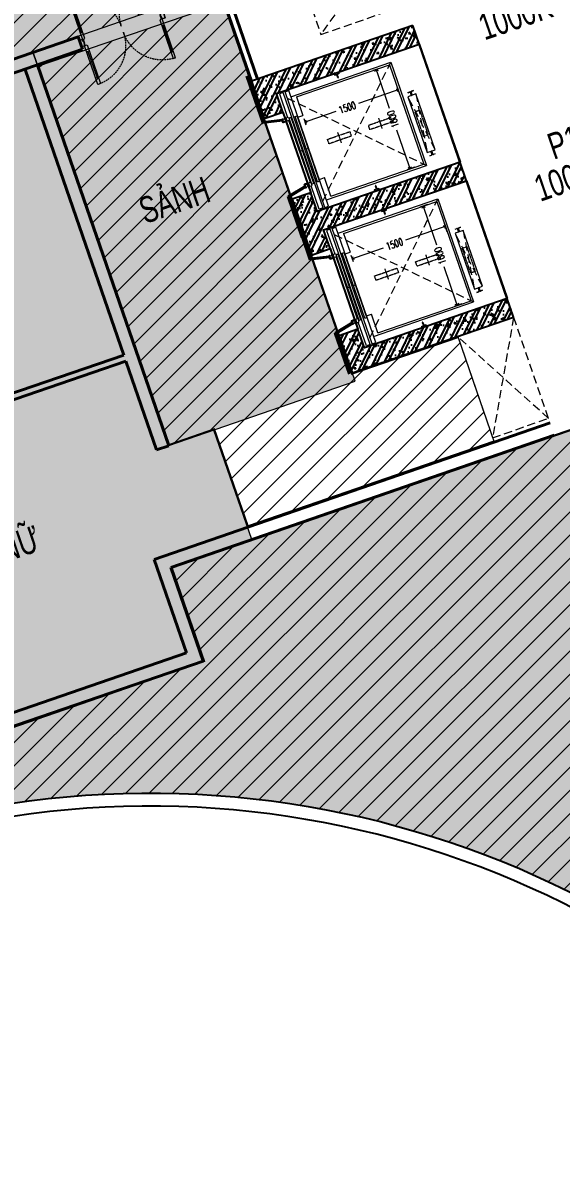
# Model space of a CAD drawing. Header units: millimetres. Extents: x -11451263 to 11578383104, y -507 to 1450429.
# Drawn here: x 12362333 to 12370526, y 1039488 to 1056973 of the extents above; entities that cross this region are included whole.
import ezdxf
from ezdxf.enums import TextEntityAlignment as Align

# ---------------------------------------------------------------- set-up
doc = ezdxf.new("R2010")
doc.units = ezdxf.units.MM
doc.header["$MEASUREMENT"] = 0
for name, pattern in [('DASH2-1', [3, 2, -1]), ('HIDDEN', [0.375, 0.25, -0.125]), ('Xref_ST_MBDV Cot vach 30.7.2022$0$CENTERX2', [4, 2.5, -0.5, 0.5, -0.5]), ('Xref_ST_MBDV Cot vach 30.7.2022$0$HIDDEN', [0.375, 0.25, -0.125]), ('Xref_ST_MBDV Cot vach 30.7.2022$0$HIDDEN2', [0.1875, 0.125, -0.0625]), ('Xref_ST_MBDV Cot vach 30.7.2022$0$PHANTOMX2', [5, 2.5, -0.5, 0.5, -0.5, 0.5, -0.5])]:
    doc.linetypes.add(name, pattern=pattern)
doc.layers.get('0').update_dxf_attribs({"linetype": 'CONTINUOUS', "lineweight": 13})
doc.layers.get('Defpoints').update_dxf_attribs({"color": 5, "linetype": 'CONTINUOUS', "lineweight": 13})
for name, color, linetype in [('A-GLAZ', 135, 'CONTINUOUS'), ('KT-Hatch', 251, 'CONTINUOUS'), ('KT-Net cot vach', 6, 'CONTINUOUS'), ('KT-Text', 7, 'CONTINUOUS'), ('TNG', 50, 'CONTINUOUS'), ('Xref_ST_MBDV Cot vach 30.7.2022$0$KT-Net manh', 139, 'CONTINUOUS')]:
    doc.layers.add(name, color=color, linetype=linetype)
for name, color, linetype, lineweight in [('CUA', 37, 'CONTINUOUS', 13), ('DO DIEN TICH THONG THUY', 141, 'CONTINUOUS', 13), ('KT-Kich thuoc', 159, 'CONTINUOUS', 18), ('KT-Net cat', 1, 'CONTINUOUS', 40), ('KT-Net cua', 87, 'CONTINUOUS', 9), ('KT-Net to mau', 159, 'CONTINUOUS', 18), ('SPE-MEP-HVAC', 140, 'CONTINUOUS', 0), ('Xref_ST_MBDV Cot vach 30.7.2022$0$KT-Noi that', 36, 'CONTINUOUS', 9)]:
    doc.layers.add(name, color=color, linetype=linetype, lineweight=lineweight)
doc.styles.add('Xref_ST_MBDV Cot vach 30.7.2022$0$Arial', font='arial.ttf', dxfattribs={"width": 0.7})
doc.styles.add('Xref_ST_MBDV Cot vach 30.7.2022$0$DIM', font='vnsimli.shx', dxfattribs={"width": 0.7})
doc.dimstyles.new('Xref_ST_MBDV Cot vach 30.7.2022$0$CCU 1-100 A1', dxfattribs={"dimscale": 100, "dimtxt": 2.2, "dimasz": 1, "dimexe": 1, "dimexo": 0, "dimgap": 1, "dimtad": 1, "dimdec": 0, "dimdsep": 46, "dimtxsty": 'Xref_ST_MBDV Cot vach 30.7.2022$0$DIM', "dimblk1": 'Xref_ST_MBDV Cot vach 30.7.2022$0$_ARCHTICK', "dimblk2": 'Xref_ST_MBDV Cot vach 30.7.2022$0$_ARCHTICK', "dimsah": 1, "dimcen": 0, "dimdle": 1, "dimclrd": 256, "dimclre": 256, "dimclrt": 31, "dimadec": 0, "dimazin": 0, "dimtfac": 1, "dimtdec": 0, "dimtix": 1, "dimtmove": 2, "dimatfit": 3, "dimldrblk": 'Xref_ST_MBDV Cot vach 30.7.2022$0$_ARCHTICK', "dimfxl": 0, "dimtolj": 1, "dimarcsym": 0})
pattern_1 = [(45, (0, 0), (-176.7766952966369, 176.7766952966369), [])]

# ---------------------------------------------------------------- blocks, each defined once
blk = doc.blocks.new('*U273')
for p, q in [((-1260.000000000004, 525.000000000002), (-1300.000000000004, 525.000000000002)), ((-1280.000000000004, 100.0000000000002), (-1280.000000000004, 525.000000000002)), ((-90.00000000000001, 525.0000000000018), (-50.00000000000001, 525.0000000000018)), ((-70, 100), (-70.00000000000001, 525.0000000000018)), ((-1260.000000000004, 100.0000000000002), (-1300.000000000004, 100.0000000000002)), ((-90, 100), (-50, 100))]:
    blk.add_line(p, q)
for points in [[(-1300.000000000004, 1.776356839400256e-13), (-1260.000000000004, 1.776356839400256e-13), (-1260.000000000004, 625.000000000002), (-1300.000000000004, 625.000000000002)], [(-50, 0), (-90, 0), (-90.00000000000001, 625.0000000000018), (-49.99999999999979, 625.0000000000018)], [(-1350.000000000004, -100.0000000004901), (-1290.000000000004, -100.00000000049), (-1290.000000000004, -39.99999999999982), (-1300.000000000004, -39.99999999999982), (-1300.000000000004, 1.776356839400256e-13), (-1350.000000000004, 2.060573933704296e-13)], [(0, -100.0000000004902), (-60, -100.0000000004902), (-60, -40), (-50, -40), (-50, 0), (0, 0)]]:
    blk.add_lwpolyline(points, close=True)
at = {"linetype": 'Xref_ST_MBDV Cot vach 30.7.2022$0$HIDDEN2', "ltscale": 200}
for centre, radius, start, end in [((-1300.000000001013, -1.091216006443577e-09), 625.00000000124, 7.016709298534867e-15, 89.99996073224838), ((-49.99999999983451, -2.645705876602741e-10), 625.000000000419, 90.00003926775162, 180)]:
    blk.add_arc(centre, radius, start, end, dxfattribs=at)
blk = doc.blocks.new('Xref_ST_MBDV Cot vach 30.7.2022$0$_Open90')
at = {"color": 0, "linetype": 'ByBlock', "lineweight": -2}
for p, q in [((0, 0), (-1, 0)), ((-0.5, 0.5), (0, 0)), ((0, 0), (-0.5, -0.5))]:
    blk.add_line(p, q, dxfattribs=at)
blk = doc.blocks.new('*D27')
at = {"layer": 'Defpoints', "color": 5, "transparency": 16777216}
for p, q in [((-2230.006080747058, 1494.255069668558), (-2230.006080747058, 1595.840436880921)), ((-730.0060807470581, 1457.189424305085), (-730.0060807470581, 1595.840436880921)), ((-2180.006080747058, 1545.840436880921), (-1728.427059650542, 1545.840436880921)), ((-780.0060807470581, 1545.840436880921), (-1371.760392983876, 1545.840436880921))]:
    blk.add_line(p, q, dxfattribs=at)
at = {"layer": 'Defpoints', "color": 0, "transparency": 16777216}
for p in [(-2230.006080747058, 1545.840436880921), (-2230.006080747058, 1494.255069668558), (-730.0060807470581, 1457.189424305085)]:
    blk.add_point(p, dxfattribs=at)
at = {"layer": 'Defpoints', "color": 5, "transparency": 16777216, "xscale": 50, "yscale": 50, "zscale": 50, "rotation": 180}
blk.add_blockref('Xref_ST_MBDV Cot vach 30.7.2022$0$_Open90', (-2230.006080747058, 1545.840436880921), dxfattribs=at)
at = {"layer": 'Defpoints', "color": 5, "transparency": 16777216, "xscale": 50, "yscale": 50, "zscale": 50}
blk.add_blockref('Xref_ST_MBDV Cot vach 30.7.2022$0$_Open90', (-730.0060807470581, 1545.840436880921), dxfattribs=at)
at = {"layer": 'Defpoints', "color": 5, "transparency": 16777216, "insert": (-1550.093726317209, 1545.840436880921), "char_height": 110, "attachment_point": 5, "style": 'Xref_ST_MBDV Cot vach 30.7.2022$0$DIM'}
blk.add_mtext('\\A1;1500', dxfattribs=at)
blk = doc.blocks.new('Xref_ST_MBDV Cot vach 30.7.2022$0$_ARCHTICK')
at = {"color": 0, "linetype": 'ByBlock', "const_width": 0.15}
blk.add_lwpolyline([(-0.5, -0.5), (0.5, 0.5)], dxfattribs=at)
blk = doc.blocks.new('*D28')
at = {"layer": 'Defpoints', "color": 5, "transparency": 16777216}
for p, q in [((-879.0568600945994, 1950.002331897217), (-1000.172690610198, 1950.002331897217)), ((-950.1726906101984, 1900.002331897217), (-950.1726906101983, 1328.335665230491)), ((-950.1726906101981, 400.0023318972127), (-950.1726906101982, 971.6689985638246)), ((-879.0568600945994, 350.0023318972127), (-1000.172690610198, 350.0023318972126))]:
    blk.add_line(p, q, dxfattribs=at)
at = {"layer": 'Defpoints', "color": 0, "transparency": 16777216}
for p in [(-879.0568600945994, 1950.002331897217), (-950.1726906101981, 350.0023318972126), (-879.0568600945994, 350.0023318972127)]:
    blk.add_point(p, dxfattribs=at)
at = {"layer": 'Defpoints', "color": 5, "transparency": 16777216, "xscale": 50, "yscale": 50, "zscale": 50}
for p, rotation in [((-950.1726906101984, 1950.002331897217), 90), ((-950.1726906101981, 350.0023318972126), 270)]:
    blk.add_blockref('Xref_ST_MBDV Cot vach 30.7.2022$0$_Open90', p, dxfattribs=dict(at, rotation=rotation))
at = {"layer": 'Defpoints', "color": 5, "transparency": 16777216, "insert": (-950.1726906088297, 1150.002331897158), "char_height": 110, "attachment_point": 5, "rotation": 90, "style": 'Xref_ST_MBDV Cot vach 30.7.2022$0$DIM'}
blk.add_mtext('\\A1;1600', dxfattribs=at)
blk = doc.blocks.new('*U426')
at = {"linetype": 'HIDDEN', "ltscale": 500}
for p, q in [((1630, 900), (0, 0)), ((0, 900), (1630, 0))]:
    blk.add_line(p, q, dxfattribs=at)
blk.add_lwpolyline([(0, 900), (1630, 900), (1630, 0), (0, 0)], close=True, dxfattribs=at)
blk = doc.blocks.new('*U434')
at = {"linetype": 'HIDDEN', "ltscale": 500}
for p, q in [((969.9999999999998, 1370), (0, 0)), ((0, 1370), (969.9999999999998, 0))]:
    blk.add_line(p, q, dxfattribs=at)
blk.add_lwpolyline([(0, 1370), (969.9999999999998, 1370), (969.9999999999998, 0), (0, 0)], close=True, dxfattribs=at)
blk = doc.blocks.new('WWW')
at = {"layer": 'Defpoints', "linetype": 'DASH2-1', "lineweight": 13, "ltscale": 1000, "flags": 128}
blk.add_lwpolyline([(11429816.83619249, 1022160.11654377), (11450185.49670112, 1019986.391927242), (11488615.66733754, 1021167.255579472), (11491469.21243858, 1024811.360972404), (11462655.78743005, 1159053.890039921), (11457975.31629252, 1176930.890178204), (11455625.97722399, 1177744.852323532), (11446686.1578691, 1170981.351434231), (11423166.61122441, 1153069.948107719), (11399484.09766066, 1135982.713739872, 0.6848770391193201), (11429816.83619249, 1022160.116543293)], format="xyb", dxfattribs=at)
blk = doc.blocks.new('l3 hatch s')
at = {"true_color": 0xf28888}
h = blk.add_hatch(color=11, dxfattribs=at)
h.dxf.hatch_style = 1
edge = h.paths.add_edge_path()
edge.add_line((12427743.93207999, 1045159.335231628), (12427743.93207999, 1043199.335231976))
edge.add_line((12427743.93207999, 1043199.335231976), (12423483.10186311, 1043199.335231976))
edge.add_line((12423483.10186311, 1043199.335231976), (12423483.10186321, 1035889.335231977))
edge.add_line((12423483.10186321, 1035889.335231977), (12425833.10186311, 1035889.335231977))
edge.add_line((12425833.10186311, 1035889.335231977), (12425833.10186311, 1032759.335231977))
edge.add_line((12425833.10186311, 1032759.335231977), (12420083.10186321, 1032759.335232132))
edge.add_line((12420083.10186321, 1032759.335232132), (12420083.10186311, 1043199.335231976))
edge.add_line((12420083.10186311, 1043199.335231976), (12411783.10186322, 1043199.335231976))
edge.add_line((12411783.10186322, 1043199.335231976), (12402983.10187339, 1043199.335231973))
edge.add_line((12402983.10187339, 1043199.335231973), (12402983.10187404, 1032759.335231656))
edge.add_line((12402983.10187404, 1032759.335231656), (12391426.75352686, 1032759.335226429))
edge.add_line((12391426.75352686, 1032759.335226429), (12387311.67748795, 1044676.763611118))
edge.add_line((12387311.67748795, 1044676.763611118), (12396015.73602988, 1047681.823536185))
edge.add_line((12396015.73602988, 1047681.823536185), (12395888.27051816, 1047958.496386115))
edge.add_line((12395888.27051816, 1047958.496386115), (12394156.45965437, 1052964.263389262))
edge.add_line((12394156.45965437, 1052964.263389262), (12390415.77156344, 1063776.652551515))
edge.add_arc((12386995.21460338, 1062582.487866792), 3623.015209909685, 19.24481503154638, 77.73997349914457)
edge.add_line((12387764.55710049, 1066122.876451875), (12372716.51025684, 1070470.914150324))
edge.add_arc((12370014.20760749, 1044358.367101456), 26252.00093303444, 84.09167778418256, 110.0789514739209)
edge.add_line((12361001.5103071, 1069014.782906671), (12346965.45274666, 1064163.902084392))
edge.add_line((12346965.45274666, 1064163.902084392), (12331570.44618416, 1058865.156204038))
edge.add_arc((12332694.94572461, 1055598.028819979), 3455.230898239847, 108.9927464070097, 207.6901537578165)
edge.add_line((12329635.43034345, 1053992.417972793), (12337591.73852141, 1040613.919644385))
edge.add_arc((12340281.6702021, 1042213.645181881), 3129.673184554488, 210.7403138639316, 249.8652508296826)
edge.add_line((12339204.34536745, 1039275.239926853), (12340372.2428851, 1038820.509668125))
edge.add_arc((12341927.72943607, 1043759.749798699), 5178.381163811143, 252.5195205355476, 282.6490354977182)
edge.add_line((12343061.6829601, 1038707.049443141), (12357370.60348346, 1043643.750816458))
edge.add_line((12357370.60348346, 1043643.750816458), (12357075.15990278, 1044499.49355896))
edge.add_line((12357075.15990278, 1044499.49355896), (12354442.1693198, 1043590.458486743))
edge.add_line((12354442.1693198, 1043590.458486743), (12351309.24835195, 1052664.862390919))
edge.add_line((12351309.24835195, 1052664.862390919), (12358020.52623315, 1054981.918540711))
edge.add_line((12358020.52623315, 1054981.918540711), (12362489.66773493, 1056517.447935844))
edge.add_line((12362489.66773493, 1056517.447935844), (12364554.39885831, 1050535.269754993))
edge.add_line((12364554.39885831, 1050535.269754993), (12367392.16029849, 1051515.001596804))
edge.add_line((12367392.16029849, 1051515.001596804), (12365328.21703119, 1057488.381201772))
edge.add_line((12365328.21703119, 1057488.381201772), (12379313.1651918, 1062330.330531801))
edge.add_line((12379313.1651918, 1062330.330531801), (12382230.69784286, 1053879.791896309))
edge.add_line((12382230.69784286, 1053879.791896309), (12376932.5970019, 1052050.632492199))
edge.add_line((12376932.5970019, 1052050.632492199), (12376663.3592467, 1052830.470909251))
edge.add_line((12376663.3592467, 1052830.470909251), (12370423.63876195, 1050694.912007549))
edge.add_line((12370423.63876195, 1050694.912007549), (12365815.54302036, 1049103.975575727))
edge.add_line((12365815.54302036, 1049103.975575727), (12365239.70539832, 1050771.870559112))
edge.add_line((12365239.70539832, 1050771.870559112), (12364554.39885831, 1050535.269754993))
edge.add_line((12364554.39885831, 1050535.269754993), (12362489.66773493, 1056517.447935844))
edge.add_line((12362489.66773493, 1056517.447935844), (12358020.52623315, 1054981.918540711))
edge.add_line((12358020.52623315, 1054981.918540711), (12359064.83322671, 1051957.117226986))
edge.add_line((12359064.83322671, 1051957.117226986), (12358025.35405636, 1051598.238984955))
edge.add_line((12358025.35405636, 1051598.238984955), (12360302.47490958, 1045614.51850724))
edge.add_line((12360302.47490958, 1045614.51850724), (12360113.67175848, 1045548.534094993))
edge.add_line((12360113.67175848, 1045548.534094993), (12360409.15655098, 1044692.077912613))
edge.add_line((12360409.15655098, 1044692.077912613), (12360714.10285444, 1044797.287025531))
edge.add_arc((12364265.61520688, 1030915.633193788), 14328.76662849495, 63.158822770865925, 104.3508490833641, ccw=False)
edge.add_arc((12364265.61520689, 1030915.633193795), 14328.76662848321, 31.652572609600384, 63.15882277089207, ccw=False)
edge.add_line((12376462.917396, 1038434.899940033), (12379305.05045863, 1030221.7962032))
edge.add_line((12379305.05045863, 1030221.7962032), (12382458.35132465, 1031311.137035675))
edge.add_line((12382458.35132465, 1031311.137035675), (12381968.83163419, 1032729.012371012))
edge.add_line((12381968.83163419, 1032729.012371012), (12386411.50925465, 1034262.838766793))
edge.add_line((12386411.50925465, 1034262.838766793), (12387357.91254431, 1031521.612356144))
edge.add_line((12387357.91254431, 1031521.612356144), (12382915.23563344, 1029987.786464562))
edge.add_line((12382915.23563344, 1029987.786464562), (12382458.35132465, 1031311.137035675))
edge.add_line((12382458.35132465, 1031311.137035675), (12379305.05045863, 1030221.7962032))
edge.add_line((12379305.05045863, 1030221.7962032), (12380976.76995553, 1025390.915542661))
edge.add_arc((12385657.96413144, 1026868.048502314), 4908.716807183113, 197.5128920587686, 269.9282477995815)
edge.add_line((12385651.81688739, 1021959.335544265), (12430433.10187351, 1021959.335544266))
edge.add_line((12430433.10187351, 1021959.335544266), (12430932.09327316, 1021964.0157587))
edge.add_arc((12430700.03574842, 1026900.678599436), 4942.113990782013, 272.6913194268419, 368.0841976248047)
edge.add_line((12435593.03738807, 1027595.679068699), (12432234.25061567, 1043175.430534497))
edge.add_arc((12429148.81266331, 1041813.634721737), 3372.597692210492, 23.81485266890607, 82.75901229763427)
edge.add_line((12429573.90476113, 1045159.335231628), (12428473, 1045159.335231628))
edge.add_line((12428473, 1045159.335231628), (12427743.93207999, 1045159.335231628))
at = {"elevation": 2.780189594219186e-08}
blk.add_lwpolyline([(12343061.6829601, 1038707.049443141), (12357370.60348346, 1043643.750816458), (12357075.15990278, 1044499.49355896), (12354442.1693198, 1043590.458486743), (12351309.24835195, 1052664.862390919), (12358020.52623315, 1054981.918540711), (12362489.66773493, 1056517.447935844), (12364554.39885831, 1050535.269754993), (12367392.16029849, 1051515.001596804), (12365328.21703119, 1057488.381201772), (12379313.1651918, 1062330.330531801)], dxfattribs=at)
blk.add_lwpolyline([(12376663.3592467, 1052830.470909251), (12370423.63876195, 1050694.912007549), (12365815.54302036, 1049103.975575727), (12365815.54302036, 1049103.975575727), (12365239.70539832, 1050771.870559112), (12364554.39885831, 1050535.269754993), (12362489.66773493, 1056517.447935844), (12358020.52623315, 1054981.918540711), (12359064.83322671, 1051957.117226986), (12358025.35405636, 1051598.238984955), (12360302.47490958, 1045614.51850724), (12360113.67175848, 1045548.534094993), (12360409.15655098, 1044692.077912613), (12360714.10285444, 1044797.287025531, -0.1816948594817611), (12370735.32424199, 1043700.640745403, -0.1383445532791433)], format="xyb", dxfattribs=at)
blk = doc.blocks.new('Xref_ST_MBDV Cot vach 30.7.2022$0$TM 1000kg')
at = {"layer": 'Xref_ST_MBDV Cot vach 30.7.2022$0$KT-Net manh'}
for p, q in [((-2849.992175524749, 2500.000000000007), (-2849.992175524298, 1742.237188449821)), ((-2831.992175524923, 2500.000000000007), (-2831.992175524298, 1754.380282491551)), ((-2550.006080747044, 1692.663264479774), (-2831.992175524298, 1754.380282491551)), ((-2499.992175525869, 1800.000000000007), (-2500.000000003725, 500.0000000000073)), ((-2849.992175524298, 1742.237188449821), (-2846.992175522784, 1742.237188449821)), ((-2846.992175522784, 1742.237188449821), (-2846.992175522784, 1739.237188449821)), ((-2550.006080747044, 1674.237188449821), (-2846.992175522784, 1739.237188449821)), ((-2849.992175524298, 557.7628115501939), (-2846.992175522784, 557.7628115501939)), ((-2849.992175524705, -99.9999999999909), (-2849.992175524298, 557.7628115501939)), ((-2550.006080747044, 625.7628115501939), (-2846.992175522784, 560.7628115501939)), ((-2846.992175522784, 557.7628115501939), (-2846.992175522784, 560.7628115501939)), ((-2550.006080747044, 607.3367355202427), (-2831.992175524298, 545.6197175084671)), ((-2831.992175524851, -99.99999999998909), (-2831.992175524298, 545.6197175084671))]:
    blk.add_line(p, q, dxfattribs=at)
at = {"layer": 'Xref_ST_MBDV Cot vach 30.7.2022$0$KT-Net manh', "const_width": 2}
for points in [[(-2846.992175522784, 1742.237188449821), (-2831.992175524298, 1754.380282491551)], [(-2846.992175522784, 557.7628115501939), (-2831.992175524298, 545.6197175084671)]]:
    blk.add_lwpolyline(points, dxfattribs=at)
at = {"layer": 'Xref_ST_MBDV Cot vach 30.7.2022$0$KT-Net manh', "ltscale": 2}
for points in [[(-2510.006080747044, 1700.002331897216), (-2500.006080747044, 1700.002331897216), (-2500.006080747044, 1650.002331897216), (-2550.006080747044, 1650.002331897216), (-2550.006080747044, 1700.002331897216), (-2540.006080747044, 1700.002331897216), (-2540.006080747044, 1690.002331897216), (-2541.60608074702, 1690.002331897216), (-2541.60608074702, 1698.402331897356), (-2548.406080747067, 1698.402331897356), (-2548.406080747067, 1651.602331897309), (-2501.60608074702, 1651.602331897309), (-2501.60608074702, 1698.402331897356), (-2508.406080747067, 1698.402331897356), (-2508.406080747067, 1690.002331897216), (-2510.006080747044, 1690.002331897216)], [(-2510.006080747044, 599.9976681027983), (-2500.006080747044, 599.9976681027983), (-2500.006080747044, 649.9976681027983), (-2550.006080747044, 649.9976681027983), (-2550.006080747044, 599.9976681027983), (-2540.006080747044, 599.9976681027983), (-2540.006080747044, 609.9976681027983), (-2541.60608074702, 609.9976681027983), (-2541.60608074702, 601.5976681026586), (-2548.406080747067, 601.5976681026586), (-2548.406080747067, 648.3976681027052), (-2501.60608074702, 648.3976681027052), (-2501.60608074702, 601.5976681026586), (-2508.406080747067, 601.5976681026586), (-2508.406080747067, 609.9976681027983), (-2510.006080747044, 609.9976681027983)]]:
    blk.add_lwpolyline(points, close=True, dxfattribs=at)
at = {"layer": 'Xref_ST_MBDV Cot vach 30.7.2022$0$KT-Noi that', "linetype": 'Continuous', "ltscale": 2}
for p, q in [((-2460.006080747058, 2080.002331897216), (-2460.006080747058, 1700.002331897216)), ((-2400.006080747058, 2080.002331897216), (-2460.006080747058, 2080.002331897216)), ((-2400.006080747058, 220.0023318972126), (-2400.006080747058, 2080.002331897216)), ((-2370.006080747058, 220.0023318972126), (-2370.006080747058, 2080.002331897216)), ((-2370.006080747058, 2080.002331897216), (-2310.006080747058, 2080.002331897216)), ((-2310.006080747058, 220.0023318972126), (-2310.006080747058, 2080.002331897216)), ((-2310.006080747058, 1981.002331897216), (-700.0060807470581, 1981.002331897216)), ((-2230.006080747058, 1950.002331897216), (-730.0060807470581, 1950.002331897216)), ((-2230.006080747058, 1950.002331897216), (-2230.006080747058, 1650.002331897216)), ((-730.0060807470581, 1950.002331897216), (-730.0060807470581, 350.0023318972126)), ((-700.0060807470581, 1981.002331897216), (-700.0060807470581, 319.0023318972126)), ((-2455.006080747058, 650.0023318972162), (-2455.006080747058, 1650.002331897216)), ((-2441.259975502442, 620.0023318972162), (-2441.259975502442, 1680.002331897216)), ((-2411.006080747058, 1680.002331897216), (-2441.259975502442, 1680.002331897216)), ((-2411.006080747058, 620.0023318972162), (-2411.006080747058, 1680.002331897216)), ((-2348.006080747058, 625.0023318972162), (-2348.006080747058, 1675.002331897216)), ((-2348.006080747058, 1675.002331897216), (-2314.006080747058, 1675.002331897216)), ((-2314.006080747058, 625.0023318972162), (-2314.006080747058, 1675.002331897216)), ((-2310.006080747058, 1650.002331897216), (-2230.006080747058, 1650.002331897216)), ((-2411.006080747058, 1150.002331897216), (-2441.259975502428, 1150.002331897216)), ((-2314.006080747058, 1150.002331897216), (-2348.006080747058, 1150.002331897216)), ((-2460.006080747058, 220.0023318972126), (-2460.006080747058, 600.0023318972162)), ((-2411.006080747058, 620.0023318972162), (-2441.259975502442, 620.0023318972162)), ((-2348.006080747058, 625.0023318972162), (-2314.006080747058, 625.0023318972162)), ((-2310.006080747058, 650.0023318972162), (-2230.006080747058, 650.0023318972162)), ((-2230.006080747058, 350.0023318972126), (-2230.006080747058, 650.0023318972162)), ((-2230.006080747058, 350.0023318972126), (-730.0060807470581, 350.0023318972126)), ((-2400.006080747058, 220.0023318972126), (-2460.006080747058, 220.0023318972126)), ((-2370.006080747058, 220.0023318972126), (-2310.006080747058, 220.0023318972126)), ((-2310.006080747058, 319.0023318972126), (-700.0060807470581, 319.0023318972126))]:
    blk.add_line(p, q, dxfattribs=at)
at = {"layer": 'Xref_ST_MBDV Cot vach 30.7.2022$0$KT-Noi that', "linetype": 'Xref_ST_MBDV Cot vach 30.7.2022$0$HIDDEN', "ltscale": 500}
for p, q in [((-2370.006080747058, 1981.002331897216), (-700.0060807470581, 319.0023318972126)), ((-2370.006080747058, 319.0023318972126), (-700.0060807470581, 1981.002331897216)), ((-495.0060807470581, 1400.002331897216), (-625.0060807470581, 500.0023318972162)), ((-495.0060807470581, 500.0023318972162), (-625.0060807470581, 1400.002331897216))]:
    blk.add_line(p, q, dxfattribs=at)
at = {"layer": 'Xref_ST_MBDV Cot vach 30.7.2022$0$KT-Noi that', "linetype": 'Continuous'}
for p, q in [((-1572.506080747058, 2077.002331897216), (-1572.506080747058, 2082.002331897216)), ((-1572.506080747058, 2082.002331897216), (-1535.006080747058, 2082.002331897216)), ((-1569.506080747058, 2074.002331897216), (-1540.066080747114, 2070.902331897239)), ((-1540.006080747058, 2021.002331897216), (-1540.006080747058, 2050.002331897216)), ((-1539.006080747058, 2020.002331897216), (-1535.006080747058, 2020.002331897216)), ((-1537.066080747114, 2054.123071325659), (-1537.066080747114, 2067.902331897239)), ((-1497.506080747058, 2082.002331897216), (-1535.006080747058, 2082.002331897216)), ((-1531.006080747058, 2020.002331897216), (-1535.006080747058, 2020.002331897216)), ((-1532.946080747002, 2054.123071325659), (-1532.946080747002, 2067.902331897239)), ((-1530.006080747058, 2021.002331897216), (-1530.006080747058, 2050.002331897216)), ((-1500.506080747058, 2074.002331897216), (-1529.946080747002, 2070.902331897239)), ((-1497.506080747058, 2077.002331897216), (-1497.506080747058, 2082.002331897216)), ((-603.5060807470581, 1460.002341897176), (-574.406080746965, 1460.002341897176)), ((-603.5060807470581, 1456.802341897223), (-603.5060807470581, 1460.002341897176)), ((-603.5060807470581, 1456.802341897223), (-574.406080746965, 1456.802341897223)), ((-568.2060807470116, 1406.202341897246), (-568.2060807470116, 1450.602341897153)), ((-565.0060807470581, 1406.202341897246), (-565.0060807470581, 1450.602341897153)), ((-558.0060807470581, 1403.202341897246), (-562.0060807470581, 1403.202341897246)), ((-558.0060807470581, 1400.002341897176), (-562.0060807470581, 1400.002341897176)), ((-555.0060807470581, 1406.202341897246), (-555.0060807470581, 1450.602341897153)), ((-551.8060807471047, 1406.202341897246), (-551.8060807471047, 1450.602341897153)), ((-516.5060807470581, 1460.002341897176), (-545.6060807471513, 1460.002341897176)), ((-516.5060807470581, 1456.802341897223), (-545.6060807471513, 1456.802341897223)), ((-516.5060807470581, 1456.802341897223), (-516.5060807470581, 1460.002341897176)), ((-603.5060807470581, 443.2023218972099), (-574.406080746965, 443.2023218972099)), ((-603.5060807470581, 440.0023218971401), (-574.406080746965, 440.0023218971401)), ((-568.2060807470116, 493.8023218971866), (-568.2060807470116, 449.4023218972798)), ((-565.0060807470581, 493.8023218971866), (-565.0060807470581, 449.4023218972798)), ((-558.0060807470581, 500.0023218971401), (-562.0060807470581, 500.0023218971401)), ((-558.0060807470581, 496.8023218971866), (-562.0060807470581, 496.8023218971866)), ((-555.0060807470581, 493.8023218971866), (-555.0060807470581, 449.4023218972798)), ((-551.8060807471047, 493.8023218971866), (-551.8060807471047, 449.4023218972798)), ((-516.5060807470581, 443.2023218972099), (-545.6060807471513, 443.2023218972099)), ((-516.5060807470581, 440.0023218971401), (-545.6060807471513, 440.0023218971401)), ((-1572.506080747058, 223.0023318972126), (-1572.506080747058, 218.0023318972126)), ((-1572.506080747058, 218.0023318972126), (-1535.006080747058, 218.0023318972126)), ((-1569.506080747058, 226.0023318972126), (-1540.066080747114, 229.1023318971893)), ((-1540.006080747058, 279.0023318972126), (-1540.006080747058, 250.0023318972126)), ((-1539.006080747058, 280.0023318972126), (-1535.006080747058, 280.0023318972126)), ((-1537.066080747114, 245.8815924687697), (-1537.066080747114, 232.1023318971893)), ((-1531.006080747058, 280.0023318972126), (-1535.006080747058, 280.0023318972126)), ((-1497.506080747058, 218.0023318972126), (-1535.006080747058, 218.0023318972126)), ((-1532.946080747002, 245.8815924687697), (-1532.946080747002, 232.1023318971893)), ((-1530.006080747058, 279.0023318972126), (-1530.006080747058, 250.0023318972126)), ((-1500.506080747058, 226.0023318972126), (-1529.946080747002, 229.1023318971893)), ((-1497.506080747058, 223.0023318972126), (-1497.506080747058, 218.0023318972126))]:
    blk.add_line(p, q, dxfattribs=at)
at = {"layer": 'Xref_ST_MBDV Cot vach 30.7.2022$0$KT-Noi that', "linetype": 'Xref_ST_MBDV Cot vach 30.7.2022$0$CENTERX2'}
for p, q in [((-1815.006080747058, 1236.002331897216), (-1815.006080747058, 1066.653990867846)), ((-1155.006080747058, 1236.002331897216), (-1155.006080747058, 1066.653990867846))]:
    blk.add_line(p, q, dxfattribs=at)
at = {"layer": 'Xref_ST_MBDV Cot vach 30.7.2022$0$KT-Noi that', "linetype": 'Continuous', "ltscale": 2}
for points in [[(-2485.00608074879, 1700.002331897216), (-2445.00608074879, 1700.002331897216), (-2445.00608074879, 1650.002331897216), (-2485.00608074879, 1650.002331897216)], [(-495.0060807470581, 1400.002331897216), (-625.0060807470581, 1400.002331897216), (-625.0060807470581, 500.0023318972162), (-495.0060807470581, 500.0023318972162)], [(-2485.00608074879, 600.0023318972162), (-2445.00608074879, 600.0023318972162), (-2445.00608074879, 650.0023318972162), (-2485.00608074879, 650.0023318972162)]]:
    blk.add_lwpolyline(points, close=True, dxfattribs=at)
at = {"layer": 'Xref_ST_MBDV Cot vach 30.7.2022$0$KT-Noi that', "linetype": 'Xref_ST_MBDV Cot vach 30.7.2022$0$PHANTOMX2'}
for points in [[(-1635.006080747058, 1186.002331897216), (-1635.006080747058, 1114.002331897333), (-1995.006080747058, 1114.002331897333), (-1995.006080747058, 1186.002331897216)], [(-975.0060807470581, 1186.002331897216), (-975.0060807470581, 1114.002331897333), (-1335.006080747058, 1114.002331897333), (-1335.006080747058, 1186.002331897216)], [(-524.0060807470581, 1150.002331897216), (-524.0060807470581, 750.0023318972162), (-596.0060807470581, 750.0023318972162), (-596.0060807470581, 1150.002331897216)]]:
    blk.add_lwpolyline(points, close=True, dxfattribs=at)
at = {"layer": 'Xref_ST_MBDV Cot vach 30.7.2022$0$KT-Noi that', "linetype": 'Continuous'}
for centre, radius, start, end in [((-1569.506080747058, 2077.002331897216), 3, 180, 270), ((-1540.066080747114, 2067.902331897239), 3, 0, 90), ((-1542.280197382381, 2054.7339947371), 5.24978472904255, 295.6697211345437, 353.3172836214693), ((-1539.006080747058, 2021.002331897216), 1, 180, 270), ((-1529.946080747002, 2067.902331897239), 3, 90, 180), ((-1527.731964111736, 2054.7339947371), 5.24978472904255, 186.6827163785307, 244.3302788654563), ((-1531.006080747058, 2021.002331897216), 1, 270, 0), ((-1500.506080747058, 2077.002331897216), 3, 270, 0), ((-574.406080746965, 1450.602341897153), 9.399999999997844, 0, 90), ((-574.406080746965, 1450.602341897153), 6.19999999999734, 0, 90), ((-562.0060807470581, 1406.202341897246), 6.20000000000076, 180, 270), ((-562.0060807470581, 1406.202341897246), 2.999999999999834, 180, 270), ((-558.0060807470581, 1406.202341897246), 3.000000000000045, 270, 0), ((-558.0060807470581, 1406.202341897246), 6.19999999999713, 270, 0), ((-545.6060807471513, 1450.602341897153), 9.400000000001475, 90, 180), ((-545.6060807471513, 1450.602341897153), 6.200000000004374, 90, 180), ((-574.406080746965, 449.4023218972798), 6.19999999999734, 270, 0), ((-574.406080746965, 449.4023218972798), 9.399999999997844, 270, 0), ((-562.0060807470581, 493.8023218971866), 6.20000000000076, 90, 180), ((-562.0060807470581, 493.8023218971866), 2.999999999999834, 90, 180), ((-558.0060807470581, 493.8023218971866), 6.19999999999713, 0, 90), ((-558.0060807470581, 493.8023218971866), 3.000000000000045, 0, 90), ((-545.6060807471513, 449.4023218972798), 9.400000000001475, 180, 270), ((-545.6060807471513, 449.4023218972798), 6.200000000004374, 180, 270), ((-1569.506080747058, 223.0023318972126), 3, 90, 180), ((-1540.066080747114, 232.1023318971893), 3, 270, 0), ((-1539.006080747058, 279.0023318972126), 1, 90, 180), ((-1542.280197382381, 245.2706690573286), 5.24978472904255, 6.682716378530666, 64.33027886545624), ((-1527.731964111736, 245.2706690573286), 5.24978472904255, 115.6697211345438, 173.3172836214693), ((-1529.946080747002, 232.1023318971893), 3, 180, 270), ((-1531.006080747058, 279.0023318972126), 1, 0, 90), ((-1500.506080747058, 223.0023318972126), 3, 0, 90)]:
    blk.add_arc(centre, radius, start, end, dxfattribs=at)
at = {"layer": 'Defpoints', "color": 5}
for base, p1, p2, angle, picture, middle in [((-950.1726906101981, 350.0023318972126), (-879.056860094599, 1950.002331897216), (-879.056860094599, 350.0023318972126), 90, '*D28', (-950.1726906088297, 1150.002331897158)), ((-2230.006080747058, 1545.840436880921), (-730.0060807470581, 1457.189424305085), (-2230.006080747058, 1494.255069668558), 180, '*D27', (-1550.093726317209, 1545.840436880921))]:
    dim = blk.add_linear_dim(base=base, p1=p1, p2=p2, angle=angle, dimstyle='Xref_ST_MBDV Cot vach 30.7.2022$0$CCU 1-100 A1', override={"dimscale": 50, "dimblk1": 'Xref_ST_MBDV Cot vach 30.7.2022$0$_Open90', "dimblk2": 'Xref_ST_MBDV Cot vach 30.7.2022$0$_Open90', "dimclrd": 5, "dimclre": 5, "dimclrt": 5, "dimlwd": 65535, "dimlwe": 65535}, dxfattribs=at)
    dim.commit()
    dim.dimension.update_dxf_attribs({"geometry": picture, "text_midpoint": middle, "dimtype": 128})
blk = doc.blocks.new('of lift 2')
at = {"layer": 'Xref_ST_MBDV Cot vach 30.7.2022$0$KT-Noi that', "rotation": 90.0003448535011}
for p in [(186563.7583790547, 28421.95022798143), (188763.7583790547, 28421.95022798143)]:
    blk.add_blockref('Xref_ST_MBDV Cot vach 30.7.2022$0$TM 1000kg', p, dxfattribs=at)
blk = doc.blocks.new('nt3-4-5')
at = {"layer": 'KT-Hatch'}
h = blk.add_hatch(dxfattribs=at)
h.set_pattern_fill('BTCT', color=256, scale=40, angle=19.0471379539965)
h.set_pattern_definition([(69.04713795399645, (817866.508777855, 23293.48124716128), (279.3877533547662, 69.903385280477), [29.99999999999995, -329.9999999999992]), (14.04713795399642, (817866.508777855, 23293.48124716128), (-150.6518396180941, 266.2915946709811), [23.99999999999998, -263.9999999999996]), (119.4985379539964, (817889.7910893243, 23299.30653075455), (128.7361747717527, 336.1948768307957), [25.49607599999999, -280.4568447999998]), (65.2313379539965, (817840.401103124, 23369.10127969331), (425.1305970221304, 76.73314454503654), [45, -495]), (115.6827379539964, (817875.8286567368, 23375.4956861235), (226.2363583837528, 490.3234749361438), [38.24411519999971, -420.6851999999977]), (10.23133795399642, (817840.401103124, 23369.10127969331), (226.2359755744279, 490.3236516953235), [35.99999999999968, -395.9999999999974]), (40.04713795399648, (817884.7380380724, 23363.25010892586), (278.2478686892407, -74.31099224333835), [30, -330]), (345.0471379539965, (817884.7380380724, 23363.25010892586), (-2.662340959559013, 305.9413376994765), [24, -264]), (90.49853795399602, (817907.9253565408, 23357.05751143757), (275.5857060422185, 231.6301287124563), [25.496076, -280.4568447999999]), (56.54713795399648, (817866.508777855, 23293.48124716128), (-38.85777900570817, 127.4545480190627), [0, -260.7999999999999, 0, -267.9999999999999, 0, -264.9999999999999]), (26.54713795399645, (817866.508777855, 23293.48124716128), (47.98077147784923, 183.4678019936752), [0, -152.8, 0, -254.8, 0, -101]), (346.5471379539965, (817782.1924415808, 23264.37118983618), (204.7826262224386, 61.15631196729441), [0, -99.99999999999933, 0, -311.9999999999973, 0, -413.9999999999973]), (336.5471379539965, (817744.3824253157, 23251.31735247059), (207.4352439007965, 113.9778841873155), [0, -129.9999999999998, 0, -207.1999999999998, 0, -293.9999999999995]), (64.04713795399645, (817866.508777855, 23293.48124716128), (-134.8731593255321, 65.64473241281163), []), (64.04713795399645, (817933.3480749875, 23316.55738942686), (-134.8731593255321, 65.64473241281163), [])])
h.paths.add_polyline_path([(793892.0391401462, 41644.6438257168), (791434.3880828898, 40796.1443969605), (791630.1956433728, 40228.99415297084), (791913.7707653679, 40326.89793321257), (791815.8669851255, 40610.4730552074), (793989.9429204185, 41361.06870372733), (794610.0001952834, 39565.09293109342), (792435.9242599905, 38814.49728257349), (792338.020479748, 39098.07240456832), (792054.445357753, 39000.16862432659), (792250.252918236, 38433.01838033693), (792348.1566984784, 38149.4432583421), (792631.7318204734, 38247.34703858383), (792533.828040231, 38530.92216057866), (794707.9039755259, 39281.51780909859), (795327.961250389, 37485.54203646467), (793153.885315096, 36734.94638794474), (793055.9815348536, 37018.52150993957), (792772.4064128585, 36920.61772969784), (792968.2139733434, 36353.46748570818), (795425.8650306016, 37201.96691446449)])
at = {"layer": 'KT-Net cat'}
for p, q in [((791434.3874616846, 40796.14418249088), (791010.1375999115, 42024.97013804549)), ((791528.9125042502, 40828.77877656068), (791104.6626405548, 42057.60473146313)), ((784639.5775492173, 40037.13034637808, 2.665779275448643e-08), (788794.4237373117, 41471.58321873564, 2.615801210879842e-08)), ((788794.4237373117, 41471.58321873518, 2.615801210532898e-08), (788859.4227735046, 41282.43986840569)), ((784704.8467365354, 39848.08026521793, 2.665786183117524e-08), (788859.4227735046, 41282.43986840523, 3.018445721391901e-08)), ((789488.9128409289, 36625.6024970687), (787987.442516122, 40974.56255746074)), ((790176.774909325, 35246.07895402517), (788176.679135859, 41039.29144185106)), ((789488.9128409289, 36625.6024970687), (786433.1471356582, 35580.36978610815)), ((789987.6315589938, 35181.07991783088), (789521.5475676581, 36531.07707037218)), ((795980.6523505487, 35595.04144007736), (789954.6810080688, 33514.58611001959)), ((796045.9215373732, 35405.99135874631), (790209.0002762228, 33390.80521551403)), ((789987.6315589938, 35181.07991783065), (790176.774909325, 35246.07895402564)), ((789954.6810080688, 33514.58611001959), (790446.2146863565, 32090.87476354081)), ((790209.0002762228, 33390.80521551403), (790700.6272901557, 31966.82352538279)), ((785834.1690560207, 30505.94713941566), (790446.2146863565, 32090.87476354057)), ((785924.6622545868, 30325.56506363442), (790700.6272901557, 31966.82352538372))]:
    blk.add_line(p, q, dxfattribs=at)
blk.add_lwpolyline([(786338.5292122178, 35548.00547609059), (785964.6083223186, 35419.57500867127), (785997.202341618, 35324.80652457406), (789521.5475676581, 36531.07707037288)], dxfattribs=at)
at = {"layer": 'KT-Net cot vach'}
blk.add_lwpolyline([(793892.0391401462, 41644.6438257168), (791434.3880828898, 40796.1443969605), (791630.1956433728, 40228.99415297084), (791913.7707653679, 40326.89793321257), (791815.8669851255, 40610.4730552074), (793989.9429204185, 41361.06870372733), (794610.0001952834, 39565.09293109342), (792435.9242599905, 38814.49728257349), (792338.020479748, 39098.07240456832), (792054.445357753, 39000.16862432659), (792250.252918236, 38433.01838033693), (792348.1566984784, 38149.4432583421), (792631.7318204734, 38247.34703858383), (792533.828040231, 38530.92216057866), (794707.9039755259, 39281.51780909859), (795327.961250389, 37485.54203646467), (793153.885315096, 36734.94638794474), (793055.9815348536, 37018.52150993957), (792772.4064128585, 36920.61772969784), (792968.2139733434, 36353.46748570818), (795425.8650306016, 37201.96691446449)], close=True, dxfattribs=at)
at = {"layer": 'CUA', "rotation": 19.04713789284265}
blk.add_blockref('*U273', (790089.6503997128, 41856.23814966134), dxfattribs=at)
at = {"layer": 'CUA', "xscale": -1, "rotation": 199.0471378928427}
blk.add_blockref('*U273', (790122.2849931624, 41761.71310812864), dxfattribs=at)
at = {"layer": 'TNG', "rotation": 289.0471379685479}
blk.add_blockref('of lift 2', (707114.1342152208, 206515.4073634413), dxfattribs=at)
at = {"layer": 'KT-Text', "style": 'Xref_ST_MBDV Cot vach 30.7.2022$0$Arial', "width": 0.7}
for p in [(794982.7488866001, 41416.1738455696), (795831.2335231248, 38958.51768133906)]:
    blk.add_text('1000KG', height=400, rotation=18.99999999983976, dxfattribs=at).set_placement(p)
for s, p in [('P13', (796363.7881234996, 39711.82468868606)), ('SẢNH ', (790378.5363881756, 38814.45708936313))]:
    blk.add_text(s, height=400, rotation=18.99999999983976, dxfattribs=at).set_placement(p, align=Align.CENTER)
at = {"layer": 'KT-Text', "insert": (787479.804701183, 33817.5579095399), "char_height": 400, "width": 4499.999999999997, "attachment_point": 2, "rotation": 18.99999999983976, "style": 'Xref_ST_MBDV Cot vach 30.7.2022$0$Arial'}
blk.add_mtext('WC NỮ', dxfattribs=at)

msp = doc.modelspace()

# ---------------------------------------------------------------- hatches: boundary and pattern name
at = {"layer": 'DO DIEN TICH THONG THUY'}
h = msp.add_hatch(dxfattribs=at)
h.set_pattern_fill('ANSI31', color=256, scale=2000)
h.set_pattern_definition(pattern_1)
edge = h.paths.add_edge_path()
edge.add_line((12350405.16671147, 1054256.987209401), (12358364.17521728, 1057004.820005057))
edge.add_line((12358364.17521728, 1057004.820005057), (12357869.76112795, 1058436.874371522))
edge.add_line((12357869.76112795, 1058436.874371522), (12359315.99425076, 1058936.183648916))
edge.add_line((12359315.99425076, 1058936.183648916), (12359810.40834006, 1057504.129282526))
edge.add_line((12359810.40834006, 1057504.129282526), (12366670.17844037, 1059872.397522536))
edge.add_line((12366670.17844037, 1059872.397522536), (12364142.3770006, 1067113.308451806))
edge.add_line((12364142.3770006, 1067113.308451806), (12363192.46489539, 1066778.801208343))
edge.add_line((12363192.46489539, 1066778.801208343), (12362684.79640117, 1068221.327457292))
edge.add_line((12362684.79640117, 1068221.327457292), (12363648.39860553, 1068560.448135669))
edge.add_line((12363648.39860553, 1068560.448135669), (12363246.60226125, 1069723.0486659))
edge.add_arc((12370014.2076074, 1044358.367101723), 26252.00093275522, 104.9391993390306, 110.0789514738585)
edge.add_line((12361001.51030714, 1069014.782906685), (12346976.40578874, 1064178.131019574))
edge.add_line((12346976.40578874, 1064178.131019574), (12347512.08126751, 1062636.622939016))
edge.add_line((12347512.08126751, 1062636.622939016), (12348740.93528745, 1063060.882489964))
edge.add_line((12348740.93528745, 1063060.882489964), (12349240.24456668, 1061614.649367791))
edge.add_line((12349240.24456668, 1061614.649367791), (12348011.41903818, 1061190.399653461))
edge.add_line((12348011.41903818, 1061190.399653461), (12350405.16671147, 1054256.987209401))
h.paths.add_polyline_path([(12356917.35151307, 1065883.774788267), (12357416.66066686, 1064437.541725618), (12355970.42742045, 1063938.232508383), (12355471.11826666, 1065384.465571032)], flags=16)
h = msp.add_hatch(dxfattribs=at)
h.set_pattern_fill('ANSI31', color=256, scale=2000)
h.set_pattern_definition(pattern_1)
edge = h.paths.add_edge_path()
edge.add_line((12333986.54877662, 1046700.101585394), (12379321.5752262, 1062351.934635603))
edge.add_line((12379321.5752262, 1062351.934635603), (12387832.67760351, 1037699.803482564))
edge.add_line((12387832.67760351, 1037699.803482564), (12386603.85230294, 1037275.553107305))
edge.add_line((12386603.85230294, 1037275.553107305), (12387507.83032593, 1034657.210124403))
edge.add_line((12387507.83032593, 1034657.210124403), (12388736.65561954, 1035081.460497264))
edge.add_line((12388736.65561954, 1035081.460497264), (12390154.63293402, 1030974.335226241))
edge.add_line((12390154.63293402, 1030974.335226241), (12434863.96252131, 1030977.496463488))
edge.add_line((12434863.96252131, 1030977.496463488), (12434482.3743316, 1032747.496426476))
edge.add_line((12434482.3743316, 1032747.496426476), (12432598.10186301, 1032744.335231821))
edge.add_line((12432598.10186301, 1032744.335231821), (12432598.10186312, 1032244.33523191))
edge.add_line((12432598.10186312, 1032244.33523191), (12431068.10186312, 1032244.33523191))
edge.add_line((12431068.10186312, 1032244.33523191), (12431068.10186301, 1032744.335231819))
edge.add_line((12431068.10186301, 1032744.335231819), (12391416.06343774, 1032744.335226272))
edge.add_line((12391416.06343774, 1032744.335226272), (12380417.03634429, 1064602.660228119))
edge.add_line((12380417.03634429, 1064602.660228119), (12335050.97814397, 1048940.113523622))
edge.add_arc((12334298.54903597, 1048801.999666817), 765.0000000023765, -152.28483957507433, 10.401272478618921, ccw=False)
edge.add_line((12333621.3170286, 1048446.216294248), (12333055.26966362, 1048233.658613895))
edge.add_line((12333055.26966362, 1048233.658613895), (12333973.66302761, 1046692.423208462))
edge.add_line((12333973.66302761, 1046692.423208462), (12333986.54877662, 1046700.101585394))
h = msp.add_hatch(dxfattribs=at)
h.set_pattern_fill('ANSI31', color=256, scale=2000)
h.set_pattern_definition(pattern_1)
h.paths.add_polyline_path([(12362573.48431035, 1056318.887941121), (12365383.64811364, 1057280.11187439), (12367336.64700395, 1051623.313973056), (12368957.75217596, 1052182.997500257), (12369502.74977908, 1050604.428961355), (12365759.55743567, 1049312.099506925), (12365248.98723967, 1050790.950161746), (12364563.7737653, 1050554.079136574)])
h = msp.add_hatch(dxfattribs=at)
h.set_pattern_fill('ANSI31', color=256, scale=2000)
h.set_pattern_definition(pattern_1)
edge = h.paths.add_edge_path()
edge.add_line((12383994.18877189, 1044129.605727608), (12385426.38293143, 1044623.594407838))
edge.add_line((12385426.38293143, 1044623.594407838), (12384512.61430651, 1047270.295573483))
edge.add_line((12384512.61430651, 1047270.295573483), (12383080.55988553, 1046775.881464306))
edge.add_line((12383080.55988553, 1046775.881464306), (12382101.52209244, 1049611.632657224))
edge.add_line((12382101.52209244, 1049611.632657224), (12383533.57645851, 1050106.046747447))
edge.add_line((12383533.57645851, 1050106.046747447), (12382715.32174774, 1052476.095139225))
edge.add_line((12382715.32174774, 1052476.095139225), (12381283.26732669, 1051981.681030006))
edge.add_line((12381283.26732669, 1051981.681030006), (12380803.53881222, 1053371.199102555))
edge.add_line((12380803.53881222, 1053371.199102555), (12376923.31343511, 1052031.558547053))
edge.add_line((12376923.31343511, 1052031.558547053), (12376649.18284873, 1052825.568890746))
edge.add_line((12376649.18284873, 1052825.568890746), (12364606.66497542, 1048667.912129337))
edge.add_line((12364606.66497542, 1048667.912129337), (12365097.41845427, 1047246.460605241))
edge.add_line((12365097.41845427, 1047246.460605241), (12360134.85380257, 1045533.144444635))
edge.add_line((12360134.85380257, 1045533.144444635), (12360423.34911401, 1044696.947119603))
edge.add_line((12360423.34911401, 1044696.947119603), (12360714.09196012, 1044797.291035891))
edge.add_arc((12364266.28800245, 1030925.858897853), 14319.03370634116, 31.550631239669713, 104.36363704360221, ccw=False)
edge.add_line((12376468.6550692, 1038418.31939168), (12377403.21129882, 1035717.669178394))
edge.add_line((12377403.21129882, 1035717.669178394), (12387319.1887107, 1039141.141827843))
edge.add_line((12387319.1887107, 1039141.141827843), (12385925.69221741, 1043177.361287995))
edge.add_line((12385925.69221741, 1043177.361287995), (12384493.49805113, 1042683.372605436))
edge.add_line((12384493.49805113, 1042683.372605436), (12383994.18877189, 1044129.605727608))
h.paths.add_polyline_path([(12374444.99364538, 1046968.230536099), (12375891.22676736, 1047467.53981543), (12376390.53604679, 1046021.306693163), (12374944.30292482, 1045521.997413832)], flags=16)
h.paths.add_polyline_path([(12376337.80006381, 1041485.778177679), (12377784.03318579, 1041985.087457011), (12378283.34246522, 1040538.854334742), (12376837.10934324, 1040039.54505541)], flags=16)

# ---------------------------------------------------------------- linework, layer by layer
at = {"layer": 'A-GLAZ', "flags": 128}
for points in [[(12360934.57413159, 1069203.258111577, -0.1140331020743413), (12372754.89917241, 1070668.00341797), (12387813.69329912, 1066316.860360241, -0.2604672854682765), (12390604.68923332, 1063842.304595947), (12396075.11658856, 1048030.1363502, 0.2908633368540378), (12399939.43689964, 1045359.335231628), (12429586.376561, 1045359.335231628, -0.2655275921417467), (12432425.52189237, 1043237.23259284), (12435790.03269692, 1027630.930171516, -0.4513714951595503), (12430789.07440991, 1021759.335544266), (12385651.69290635, 1021759.335544266, -0.3267809868965265), (12380786.87644378, 1025328.08351729), (12376281.13982327, 1038348.614737932, 0.3277017669590758), (12360771.57190526, 1044605.545824952), (12343116.46502269, 1038514.381208376, -0.1330764012900887), (12340305.79094305, 1038631.758040896), (12339133.60417416, 1039088.158353971, -0.183720991931343), (12337346.91922809, 1040640.762402884), (12332876.4240197, 1048143.087403417, -0.02215701127767281), (12329458.72502879, 1053898.738224169, -0.4620918624571376), (12331535.23357163, 1059064.407426198), (12360934.57413159, 1069203.258111577)], [(12430743.27017794, 1021885.109533891, 0.4407557666986999), (12435601.10452458, 1027551.831282753), (12432233.10715597, 1043177.169300116, 0.2631245456522315), (12429571.90504296, 1045159.757084677), (12399925.85839996, 1045156.872282625, -0.2901714322303503), (12395888.01514979, 1047957.460120819), (12390428.8231694, 1063726.459499595, 0.267193636881723), (12387757.41767397, 1066124.371071356), (12372716.57847529, 1070470.830082411, 0.1151017558681947), (12360883.72125165, 1068971.407789148), (12331535.46267163, 1058852.905101839, 0.4432385610456337), (12329569.23936904, 1054125.418768891, 0.02325546688286931), (12333035.4564439, 1048265.594933624), (12337498.12371802, 1040783.007836819, 0.184911274730011), (12339165.53652066, 1039289.760805359), (12340370.95485651, 1038820.335207719, 0.1319566738036043), (12343062.24036474, 1038707.006660136), (12360714.09976386, 1044797.284657114, -0.3283259973557048), (12376462.95225428, 1038434.010936994), (12381007.20712771, 1025283.764374908, 0.3178042891412983), (12385613.75530913, 1021959.563436028), (12430743.91445412, 1021885.109533891)]]:
    msp.add_lwpolyline(points, format="xyb", dxfattribs=at)
at = {"layer": 'DO DIEN TICH THONG THUY'}
for points in [[(12333986.54877662, 1046700.101585394), (12379321.5752262, 1062351.934635603), (12387832.67760351, 1037699.803482564), (12386603.85230294, 1037275.553107305), (12387507.83032593, 1034657.210124403), (12388736.65561954, 1035081.460497264), (12390154.63293402, 1030974.335226241), (12434863.96252131, 1030977.496463488), (12434482.3743316, 1032747.496426476), (12432598.10186301, 1032744.335231821), (12432598.10186312, 1032244.33523191), (12431068.10186312, 1032244.33523191), (12431068.10186301, 1032744.335231819), (12391416.06343774, 1032744.335226272), (12380417.03634429, 1064602.660228119), (12335050.97814397, 1048940.113523622, -0.8592714886058525), (12333621.3170286, 1048446.216294248), (12333055.26966362, 1048233.658613895), (12333973.66302761, 1046692.423208462)], [(12383994.18877189, 1044129.605727608), (12385426.38293143, 1044623.594407838), (12384512.61430651, 1047270.295573483), (12383080.55988553, 1046775.881464306), (12382101.52209244, 1049611.632657224), (12383533.57645851, 1050106.046747447), (12382715.32174774, 1052476.095139225), (12381283.26732669, 1051981.681030006), (12380803.53881222, 1053371.199102555), (12376923.31343511, 1052031.558547053), (12376649.18284873, 1052825.568890746), (12364606.66497542, 1048667.912129337), (12365097.41845427, 1047246.460605241), (12360134.85380257, 1045533.144444635), (12360423.34911401, 1044696.947119603), (12360714.09196012, 1044797.291035891, -0.3288461551816754), (12376468.6550692, 1038418.31939168), (12377403.21129882, 1035717.669178394), (12387319.1887107, 1039141.141827843), (12385925.69221741, 1043177.361287995), (12384493.49805113, 1042683.372605436)]]:
    msp.add_lwpolyline(points, format="xyb", close=True, dxfattribs=at)
msp.add_lwpolyline([(12362573.48431035, 1056318.887941121), (12365383.64811364, 1057280.11187439), (12367336.64700395, 1051623.313973056), (12368957.75217596, 1052182.997500257), (12369502.74977908, 1050604.428961355), (12365759.55743567, 1049312.099506925), (12365248.98723967, 1050790.950161746), (12364563.7737653, 1050554.079136574)], close=True, dxfattribs=at)
at = {"layer": 'KT-Net cua', "elevation": -0.0003900940433661692}
msp.add_lwpolyline([(12360934.57413159, 1069203.258111576, -0.1140331020743413), (12372754.89917241, 1070668.003417969), (12387813.69329912, 1066316.860360241, -0.2604672854682765), (12390604.68923332, 1063842.304595947), (12396075.11658856, 1048030.1363502, 0.2908633368540378), (12399939.43689964, 1045359.335231628), (12429586.376561, 1045359.335231628, -0.2655275921417467), (12432425.52189237, 1043237.23259284), (12435790.03269692, 1027630.930171516, -0.4513714951595503), (12430789.07440991, 1021759.335544266), (12385651.69290635, 1021759.335544266, -0.3267809868965265), (12380786.87644378, 1025328.083517289), (12376281.13982327, 1038348.614737932, 0.3277017669590758), (12360771.57190526, 1044605.545824952), (12343116.46502269, 1038514.381208375, -0.1330764012900887), (12340305.79094305, 1038631.758040896), (12339133.60417416, 1039088.158353971, -0.183720991931343), (12337346.91922809, 1040640.762402883), (12332876.4240197, 1048143.087403417, -0.02215701127767281), (12329458.72502879, 1053898.738224168, -0.4620918624571376), (12331535.23357163, 1059064.407426198), (12360934.57413159, 1069203.258111576)], format="xyb", dxfattribs=at)

# ---------------------------------------------------------------- block references
at = {"layer": 'KT-Kich thuoc'}
msp.add_blockref('WWW', (945000.0000045765, 4.596775397658348e-06, 1.190182883904904e-08), dxfattribs=at)
at = {"layer": 'KT-Net cat'}
msp.add_blockref('nt3-4-5', (11574377.71721911, 1015288.920647102), dxfattribs=at)
at = {"layer": 'KT-Net to mau'}
msp.add_blockref('l3 hatch s', (-0.000173499807715416, -0.0002076071687042713, -1.777385320306449e-09), dxfattribs=at)
at = {"layer": 'SPE-MEP-HVAC', "linetype": 'HIDDEN', "ltscale": 1000, "xscale": -1, "rotation": 289.0471379598082}
for name, p in [('*U434', (12366867.06838442, 1056798.403387373, 2.984254358699287e-08)), ('*U426', (12369484.80075645, 1050656.418057815, 2.984254358699287e-08))]:
    msp.add_blockref(name, p, dxfattribs=at)

doc.saveas('drawing.dxf')
